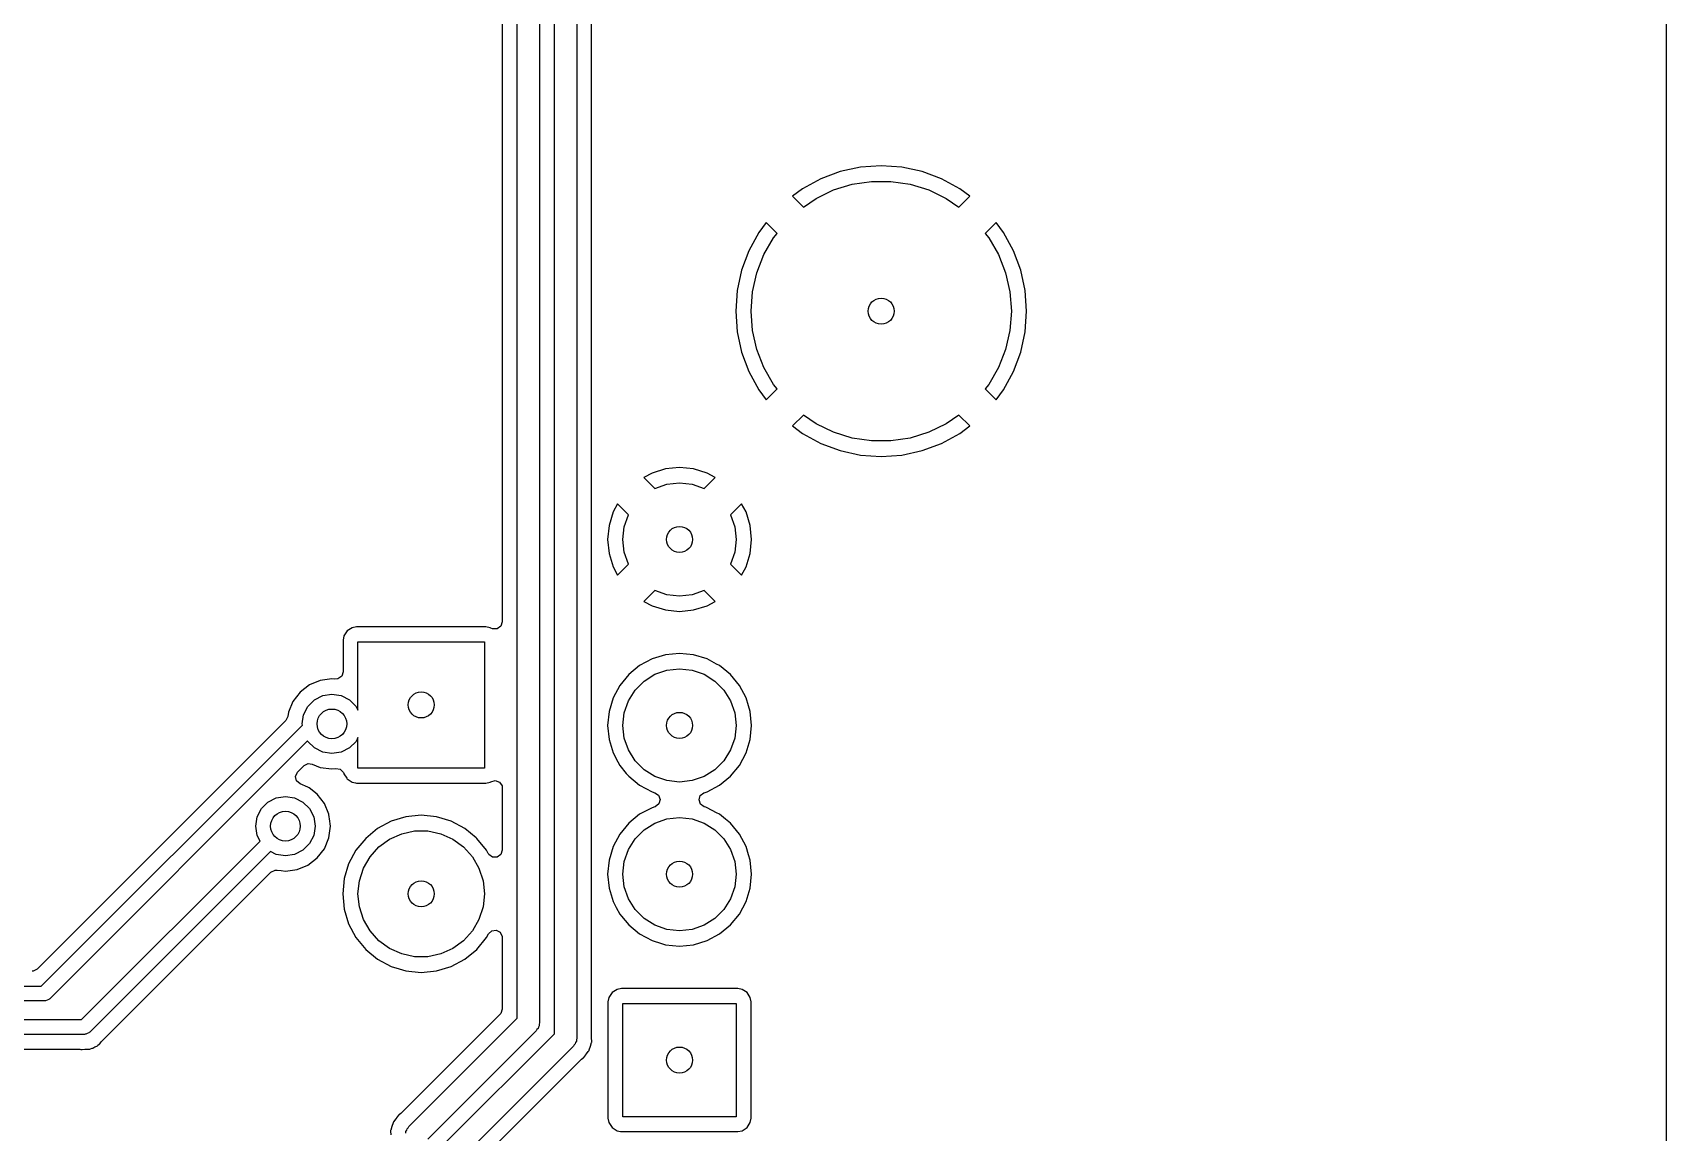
# Model space of a CAD drawing. Extents: x 0.21 to 2.99, y 0.21 to 2.19.
# Drawn here: x 2.125 to 2.99, y 1.024 to 1.606 of the extents above; entities that cross this region are included whole.
import ezdxf

# ---------------------------------------------------------------- set-up
doc = ezdxf.new("R2010")
doc.units = 0
doc.header["$MEASUREMENT"] = 0
doc.layers.add('BLACK', color=7, linetype='CONTINUOUS')

msp = doc.modelspace()

# ---------------------------------------------------------------- linework, layer by layer
at = {"layer": 'BLACK', "linetype": 'CONTINUOUS'}
for p, q in [((2.98959, 2.18429), (2.98959, 0.215709)), ((2.3736, 1.83948), (2.3736, 1.29415)), ((2.3815, 1.08434), (2.3815, 1.83976)), ((2.39331, 1.83732), (2.39331, 1.08189)), ((2.40118, 1.07618), (2.40118, 1.81024)), ((2.41299, 1.80779), (2.41299, 1.07374)), ((2.42089, 1.45866), (2.42089, 1.65276)), ((2.55243, 1.53251), (2.54214, 1.52867)), ((2.56316, 1.53485), (2.55243, 1.53251)), ((2.57411, 1.53563), (2.56316, 1.53485)), ((2.58507, 1.53485), (2.57411, 1.53563)), ((2.5958, 1.53251), (2.58507, 1.53485)), ((2.60609, 1.52867), (2.5958, 1.53251)), ((2.5325, 1.52341), (2.52723, 1.51946)), ((2.54214, 1.52867), (2.5325, 1.52341)), ((2.53967, 1.51833), (2.54894, 1.5228)), ((2.54214, 1.52867), (2.54214, 1.52867)), ((2.54894, 1.5228), (2.55878, 1.52583)), ((2.55878, 1.52583), (2.56897, 1.52737)), ((2.56897, 1.52737), (2.57926, 1.52737)), ((2.57926, 1.52737), (2.58945, 1.52583)), ((2.58945, 1.52583), (2.59929, 1.5228)), ((2.59929, 1.5228), (2.60856, 1.51833)), ((2.61573, 1.52341), (2.60609, 1.52867)), ((2.60609, 1.52867), (2.60609, 1.52867)), ((2.621, 1.51946), (2.61573, 1.52341)), ((2.61573, 1.52341), (2.61573, 1.52341)), ((2.52723, 1.51946), (2.53295, 1.51375)), ((2.53295, 1.51375), (2.53967, 1.51833)), ((2.60856, 1.51833), (2.61528, 1.51375)), ((2.61528, 1.51375), (2.621, 1.51946)), ((2.51331, 1.50555), (2.50936, 1.50027)), ((2.51905, 1.49981), (2.51331, 1.50555)), ((2.63492, 1.50555), (2.62918, 1.49981)), ((2.63886, 1.50027), (2.63492, 1.50555)), ((2.63492, 1.50555), (2.63492, 1.50555)), ((2.50936, 1.50027), (2.5041, 1.49064)), ((2.51204, 1.48856), (2.51719, 1.49747)), ((2.51719, 1.49747), (2.51905, 1.49981)), ((2.62918, 1.49981), (2.63104, 1.49747)), ((2.63104, 1.49747), (2.63619, 1.48856)), ((2.64413, 1.49064), (2.63886, 1.50027)), ((2.63886, 1.50027), (2.63886, 1.50027)), ((2.5041, 1.49064), (2.50026, 1.48035)), ((2.5041, 1.49064), (2.5041, 1.49064)), ((2.50828, 1.47897), (2.51204, 1.48856)), ((2.63619, 1.48856), (2.63995, 1.47897)), ((2.64796, 1.48035), (2.64413, 1.49064)), ((2.64413, 1.49064), (2.64413, 1.49064)), ((2.50026, 1.48035), (2.49793, 1.46961)), ((2.50599, 1.46893), (2.50828, 1.47897)), ((2.63995, 1.47897), (2.64224, 1.46893)), ((2.6503, 1.46961), (2.64796, 1.48035)), ((2.49793, 1.46961), (2.49715, 1.45866)), ((2.50522, 1.45866), (2.50599, 1.46893)), ((2.64224, 1.46893), (2.64301, 1.45866)), ((2.65108, 1.45866), (2.6503, 1.46961)), ((2.42089, 1.3378), (2.42089, 1.45866)), ((2.49715, 1.45866), (2.49793, 1.44771)), ((2.50599, 1.44839), (2.50522, 1.45866)), ((2.64301, 1.45866), (2.64224, 1.44839)), ((2.6503, 1.44771), (2.65108, 1.45866)), ((2.49793, 1.44771), (2.50026, 1.43698)), ((2.50828, 1.43835), (2.50599, 1.44839)), ((2.64224, 1.44839), (2.63995, 1.43835)), ((2.64796, 1.43698), (2.6503, 1.44771)), ((2.50026, 1.43698), (2.5041, 1.42669)), ((2.51204, 1.42877), (2.50828, 1.43835)), ((2.63995, 1.43835), (2.63619, 1.42877)), ((2.64413, 1.42669), (2.64796, 1.43698)), ((2.5041, 1.42669), (2.5041, 1.42669)), ((2.5041, 1.42669), (2.50936, 1.41705)), ((2.51719, 1.41985), (2.51204, 1.42877)), ((2.63619, 1.42877), (2.63104, 1.41985)), ((2.63886, 1.41705), (2.64413, 1.42669)), ((2.64413, 1.42669), (2.64413, 1.42669)), ((2.51905, 1.41752), (2.51719, 1.41985)), ((2.63104, 1.41985), (2.62918, 1.41752)), ((2.50936, 1.41705), (2.50936, 1.41705)), ((2.50936, 1.41705), (2.51331, 1.41178)), ((2.51331, 1.41178), (2.51905, 1.41752)), ((2.62918, 1.41752), (2.63492, 1.41178)), ((2.63492, 1.41178), (2.63886, 1.41705)), ((2.53295, 1.40357), (2.52723, 1.39786)), ((2.53967, 1.39899), (2.53295, 1.40357)), ((2.61528, 1.40357), (2.60856, 1.39899)), ((2.621, 1.39786), (2.61528, 1.40357)), ((2.52723, 1.39786), (2.52723, 1.39786)), ((2.52723, 1.39786), (2.5325, 1.39391)), ((2.5325, 1.39391), (2.5325, 1.39391)), ((2.5325, 1.39391), (2.54214, 1.38865)), ((2.54894, 1.39453), (2.53967, 1.39899)), ((2.55878, 1.39149), (2.54894, 1.39453)), ((2.59929, 1.39453), (2.58945, 1.39149)), ((2.60856, 1.39899), (2.59929, 1.39453)), ((2.60609, 1.38865), (2.61573, 1.39391)), ((2.61573, 1.39391), (2.621, 1.39786)), ((2.54214, 1.38865), (2.54214, 1.38865)), ((2.54214, 1.38865), (2.55243, 1.38481)), ((2.55243, 1.38481), (2.56316, 1.38248)), ((2.56897, 1.38996), (2.55878, 1.39149)), ((2.57926, 1.38996), (2.56897, 1.38996)), ((2.58945, 1.39149), (2.57926, 1.38996)), ((2.58507, 1.38248), (2.5958, 1.38481)), ((2.5958, 1.38481), (2.60609, 1.38865)), ((2.60609, 1.38865), (2.60609, 1.38865)), ((2.46, 1.37512), (2.45286, 1.37296)), ((2.46742, 1.37585), (2.46, 1.37512)), ((2.46, 1.37512), (2.46, 1.37512)), ((2.47485, 1.37512), (2.46742, 1.37585)), ((2.46742, 1.37585), (2.46742, 1.37585)), ((2.48199, 1.37296), (2.47485, 1.37512)), ((2.47485, 1.37512), (2.47485, 1.37512)), ((2.56316, 1.38248), (2.57411, 1.38169)), ((2.57411, 1.38169), (2.58507, 1.38248)), ((2.45286, 1.37296), (2.44851, 1.37063)), ((2.44851, 1.37063), (2.45435, 1.36479)), ((2.4544, 1.36482), (2.46075, 1.36704)), ((2.46075, 1.36704), (2.46742, 1.3678)), ((2.46742, 1.3678), (2.4741, 1.36704)), ((2.4741, 1.36704), (2.48044, 1.36482)), ((2.48049, 1.36479), (2.48634, 1.37063)), ((2.48634, 1.37063), (2.48199, 1.37296)), ((2.48634, 1.37063), (2.48634, 1.37063)), ((2.45435, 1.36479), (2.4544, 1.36482)), ((2.48044, 1.36482), (2.48049, 1.36479)), ((2.43226, 1.35236), (2.4301, 1.34522)), ((2.43459, 1.35671), (2.43226, 1.35236)), ((2.44043, 1.35087), (2.43459, 1.35671)), ((2.43817, 1.34447), (2.44039, 1.35081)), ((2.44039, 1.35081), (2.44043, 1.35087)), ((2.50026, 1.35671), (2.49441, 1.35087)), ((2.49441, 1.35087), (2.49445, 1.35081)), ((2.49445, 1.35081), (2.49667, 1.34447)), ((2.50258, 1.35236), (2.50026, 1.35671)), ((2.50026, 1.35671), (2.50026, 1.35671)), ((2.50475, 1.34522), (2.50258, 1.35236)), ((2.4301, 1.34522), (2.42936, 1.3378)), ((2.4301, 1.34522), (2.4301, 1.34522)), ((2.43742, 1.3378), (2.43817, 1.34447)), ((2.49667, 1.34447), (2.49742, 1.3378)), ((2.50548, 1.3378), (2.50475, 1.34522)), ((2.50475, 1.34522), (2.50475, 1.34522)), ((2.42089, 1.16063), (2.42089, 1.3378)), ((2.42936, 1.3378), (2.42936, 1.3378)), ((2.42936, 1.3378), (2.4301, 1.33037)), ((2.43817, 1.33112), (2.43742, 1.3378)), ((2.49742, 1.3378), (2.49667, 1.33112)), ((2.50475, 1.33037), (2.50548, 1.3378)), ((2.50548, 1.3378), (2.50548, 1.3378)), ((2.4301, 1.33037), (2.4301, 1.33037)), ((2.4301, 1.33037), (2.43226, 1.32323)), ((2.43226, 1.32323), (2.43459, 1.31888)), ((2.43459, 1.31888), (2.44043, 1.32472)), ((2.44039, 1.32478), (2.43817, 1.33112)), ((2.44043, 1.32472), (2.44039, 1.32478)), ((2.49445, 1.32478), (2.49441, 1.32472)), ((2.49441, 1.32472), (2.50026, 1.31888)), ((2.49667, 1.33112), (2.49445, 1.32478)), ((2.50026, 1.31888), (2.50258, 1.32323)), ((2.50258, 1.32323), (2.50475, 1.33037)), ((2.50475, 1.33037), (2.50475, 1.33037)), ((2.50026, 1.31888), (2.50026, 1.31888)), ((2.45435, 1.3108), (2.44851, 1.30496)), ((2.4544, 1.31077), (2.45435, 1.3108)), ((2.46075, 1.30855), (2.4544, 1.31077)), ((2.46742, 1.3078), (2.46075, 1.30855)), ((2.4741, 1.30855), (2.46742, 1.3078)), ((2.48044, 1.31077), (2.4741, 1.30855)), ((2.48049, 1.3108), (2.48044, 1.31077)), ((2.48634, 1.30496), (2.48049, 1.3108)), ((2.44851, 1.30496), (2.45286, 1.30263)), ((2.45286, 1.30263), (2.46, 1.30047)), ((2.46, 1.30047), (2.46, 1.30047)), ((2.46, 1.30047), (2.46742, 1.29974)), ((2.46742, 1.29974), (2.47485, 1.30047)), ((2.46742, 1.29974), (2.46742, 1.29974)), ((2.47485, 1.30047), (2.48199, 1.30264)), ((2.47485, 1.30047), (2.47485, 1.30047)), ((2.48199, 1.30264), (2.48634, 1.30496)), ((2.48634, 1.30496), (2.48634, 1.30496)), ((2.29155, 1.28935), (2.28981, 1.28674)), ((2.29416, 1.2911), (2.29155, 1.28935)), ((2.29155, 1.28935), (2.29155, 1.28935)), ((2.29647, 1.29156), (2.29416, 1.2911)), ((2.29416, 1.2911), (2.29416, 1.2911)), ((2.36495, 1.29156), (2.29647, 1.29156)), ((2.29647, 1.29156), (2.29647, 1.29156)), ((2.29647, 1.29156), (2.29647, 1.29156)), ((2.36725, 1.2911), (2.36495, 1.29156)), ((2.36495, 1.29156), (2.36495, 1.29156)), ((2.36754, 1.29091), (2.36725, 1.2911)), ((2.36725, 1.2911), (2.36725, 1.2911)), ((2.36725, 1.2911), (2.36725, 1.2911)), ((2.36725, 1.2911), (2.36725, 1.2911)), ((2.36725, 1.2911), (2.36725, 1.2911)), ((2.3685, 1.29044), (2.36754, 1.29091)), ((2.37091, 1.29044), (2.3685, 1.29044)), ((2.37286, 1.29186), (2.37091, 1.29044)), ((2.3736, 1.29415), (2.37286, 1.29186)), ((2.28981, 1.28674), (2.28935, 1.28444)), ((2.28935, 1.28444), (2.28935, 1.28444)), ((2.28935, 1.28444), (2.28935, 1.26767)), ((2.28981, 1.28674), (2.28981, 1.28674)), ((2.29724, 1.24737), (2.29724, 1.28366)), ((2.29724, 1.28366), (2.36417, 1.28366)), ((2.36417, 1.28366), (2.36417, 1.21673)), ((2.44627, 1.27103), (2.4405, 1.26629)), ((2.45285, 1.27455), (2.44627, 1.27103)), ((2.44627, 1.27103), (2.44627, 1.27103)), ((2.45999, 1.27672), (2.45285, 1.27455)), ((2.45285, 1.27455), (2.45285, 1.27455)), ((2.46742, 1.27745), (2.45999, 1.27672)), ((2.45999, 1.27672), (2.45999, 1.27672)), ((2.47485, 1.27672), (2.46742, 1.27745)), ((2.46742, 1.27745), (2.46742, 1.27745)), ((2.48199, 1.27455), (2.47485, 1.27672)), ((2.47485, 1.27672), (2.47485, 1.27672)), ((2.48703, 1.27186), (2.48199, 1.27455)), ((2.48199, 1.27455), (2.48199, 1.27455)), ((2.48858, 1.27103), (2.48703, 1.27186)), ((2.49435, 1.26629), (2.48858, 1.27103)), ((2.27729, 1.26319), (2.27154, 1.26081)), ((2.28346, 1.264), (2.27729, 1.26319)), ((2.27729, 1.26319), (2.27729, 1.26319)), ((2.28494, 1.26381), (2.28346, 1.264)), ((2.28346, 1.264), (2.28346, 1.264)), ((2.28666, 1.26397), (2.28494, 1.26381)), ((2.28861, 1.26538), (2.28666, 1.26397)), ((2.28935, 1.26767), (2.28861, 1.26538)), ((2.4405, 1.26629), (2.43576, 1.26052)), ((2.4405, 1.26629), (2.4405, 1.26629)), ((2.44397, 1.25807), (2.44872, 1.26283)), ((2.44872, 1.26283), (2.4544, 1.2664)), ((2.4544, 1.2664), (2.46075, 1.26862)), ((2.46075, 1.26862), (2.46742, 1.26937)), ((2.46742, 1.26937), (2.4741, 1.26862)), ((2.4741, 1.26862), (2.48044, 1.2664)), ((2.48044, 1.2664), (2.48613, 1.26283)), ((2.48613, 1.26283), (2.49088, 1.25807)), ((2.49908, 1.26052), (2.49435, 1.26629)), ((2.2666, 1.25702), (2.26281, 1.25208)), ((2.27154, 1.26081), (2.2666, 1.25702)), ((2.2666, 1.25702), (2.2666, 1.25702)), ((2.27154, 1.26081), (2.27154, 1.26081)), ((2.27421, 1.2529), (2.2786, 1.25513)), ((2.2786, 1.25513), (2.28346, 1.25591)), ((2.28346, 1.25591), (2.28833, 1.25513)), ((2.28833, 1.25513), (2.29272, 1.2529)), ((2.43224, 1.25394), (2.43008, 1.2468)), ((2.43576, 1.26052), (2.43224, 1.25394)), ((2.43224, 1.25394), (2.43224, 1.25394)), ((2.43576, 1.26052), (2.43576, 1.26052)), ((2.44039, 1.25239), (2.44397, 1.25807)), ((2.49088, 1.25807), (2.49445, 1.25239)), ((2.5026, 1.25394), (2.49908, 1.26052)), ((2.50386, 1.2498), (2.5026, 1.25394)), ((2.26043, 1.24633), (2.26015, 1.24416)), ((2.26281, 1.25208), (2.26043, 1.24633)), ((2.26281, 1.25208), (2.26281, 1.25208)), ((2.26772, 1.24016), (2.26849, 1.24502)), ((2.26849, 1.24502), (2.27072, 1.24941)), ((2.27072, 1.24941), (2.27421, 1.2529)), ((2.29272, 1.2529), (2.29621, 1.24941)), ((2.29621, 1.24941), (2.29724, 1.24737)), ((2.43008, 1.2468), (2.42934, 1.23937)), ((2.43008, 1.2468), (2.43008, 1.2468)), ((2.43742, 1.23937), (2.43817, 1.24605)), ((2.43817, 1.24605), (2.44039, 1.25239)), ((2.49445, 1.25239), (2.49667, 1.24605)), ((2.49667, 1.24605), (2.49742, 1.23937)), ((2.50477, 1.2468), (2.50386, 1.2498)), ((2.5055, 1.23937), (2.50477, 1.2468)), ((2.50477, 1.2468), (2.50477, 1.2468)), ((2.25904, 1.24191), (2.12754, 1.11041)), ((2.12967, 1.10138), (2.26782, 1.23952)), ((2.25911, 1.24198), (2.25904, 1.24191)), ((2.26015, 1.24416), (2.25911, 1.24198)), ((2.26782, 1.23952), (2.26772, 1.24016)), ((2.42934, 1.23937), (2.42934, 1.23937)), ((2.42934, 1.23937), (2.43008, 1.23194)), ((2.43817, 1.23269), (2.43742, 1.23937)), ((2.49742, 1.23937), (2.49667, 1.23269)), ((2.50477, 1.23194), (2.5055, 1.23937)), ((2.5055, 1.23937), (2.5055, 1.23937)), ((2.27059, 1.23116), (2.13409, 1.09466)), ((2.27072, 1.2309), (2.27059, 1.23116)), ((2.27421, 1.22742), (2.27072, 1.2309)), ((2.29621, 1.2309), (2.29272, 1.22742)), ((2.29724, 1.23294), (2.29621, 1.2309)), ((2.29724, 1.21673), (2.29724, 1.23294)), ((2.43008, 1.23194), (2.43008, 1.23194)), ((2.43008, 1.23194), (2.43224, 1.2248)), ((2.44039, 1.22635), (2.43817, 1.23269)), ((2.49667, 1.23269), (2.49445, 1.22635)), ((2.5026, 1.2248), (2.50477, 1.23194)), ((2.50477, 1.23194), (2.50477, 1.23194)), ((2.26868, 1.21809), (2.27083, 1.21918)), ((2.27083, 1.21918), (2.27293, 1.21893)), ((2.2786, 1.22518), (2.27421, 1.22742)), ((2.28346, 1.22441), (2.2786, 1.22518)), ((2.28833, 1.22518), (2.28346, 1.22441)), ((2.29272, 1.22742), (2.28833, 1.22518)), ((2.43224, 1.2248), (2.43224, 1.2248)), ((2.43224, 1.2248), (2.43474, 1.22013)), ((2.43474, 1.22013), (2.43576, 1.21822)), ((2.44397, 1.22067), (2.44039, 1.22635)), ((2.44872, 1.21592), (2.44397, 1.22067)), ((2.49088, 1.22067), (2.48613, 1.21592)), ((2.49445, 1.22635), (2.49088, 1.22067)), ((2.49908, 1.21822), (2.5026, 1.2248)), ((2.26423, 1.21231), (2.26515, 1.21454)), ((2.26479, 1.20997), (2.26423, 1.21231)), ((2.26515, 1.21454), (2.26535, 1.21476)), ((2.26535, 1.21476), (2.26868, 1.21809)), ((2.27293, 1.21893), (2.27729, 1.21712)), ((2.27729, 1.21712), (2.28346, 1.21631)), ((2.28346, 1.21631), (2.28551, 1.21658)), ((2.28551, 1.21658), (2.28788, 1.21614)), ((2.28788, 1.21614), (2.28954, 1.21439)), ((2.28954, 1.21439), (2.28969, 1.21394)), ((2.28969, 1.21394), (2.28981, 1.21365)), ((2.28981, 1.21365), (2.29131, 1.21141)), ((2.29131, 1.21141), (2.29155, 1.21104)), ((2.29155, 1.21104), (2.29416, 1.2093)), ((2.36417, 1.21673), (2.29724, 1.21673)), ((2.43576, 1.21822), (2.43576, 1.21822)), ((2.43576, 1.21822), (2.43576, 1.21822)), ((2.43576, 1.21822), (2.43923, 1.21399)), ((2.43923, 1.21399), (2.4405, 1.21245)), ((2.4405, 1.21245), (2.44627, 1.20771)), ((2.4544, 1.21234), (2.44872, 1.21592)), ((2.46075, 1.21012), (2.4544, 1.21234)), ((2.48044, 1.21234), (2.4741, 1.21012)), ((2.48613, 1.21592), (2.48044, 1.21234)), ((2.48858, 1.20771), (2.49435, 1.21245)), ((2.49435, 1.21245), (2.49908, 1.21822)), ((2.25398, 1.20101), (2.25884, 1.20179)), ((2.25884, 1.20179), (2.26371, 1.20101)), ((2.26662, 1.20841), (2.26479, 1.20997)), ((2.27077, 1.20669), (2.26662, 1.20841)), ((2.27134, 1.20625), (2.27077, 1.20669)), ((2.27077, 1.20669), (2.27077, 1.20669)), ((2.27571, 1.2029), (2.27134, 1.20625)), ((2.2795, 1.19796), (2.27571, 1.2029)), ((2.27571, 1.2029), (2.27571, 1.2029)), ((2.27571, 1.2029), (2.27571, 1.2029)), ((2.27571, 1.2029), (2.27571, 1.2029)), ((2.27571, 1.2029), (2.27571, 1.2029)), ((2.29416, 1.2093), (2.29591, 1.20895)), ((2.29591, 1.20895), (2.29647, 1.20884)), ((2.29647, 1.20884), (2.29647, 1.20884)), ((2.29647, 1.20884), (2.29647, 1.20884)), ((2.29647, 1.20884), (2.29647, 1.20884)), ((2.29647, 1.20884), (2.36495, 1.20884)), ((2.36495, 1.20884), (2.36725, 1.2093)), ((2.36495, 1.20884), (2.36495, 1.20884)), ((2.36725, 1.2093), (2.36754, 1.20949)), ((2.36754, 1.20949), (2.36986, 1.21014)), ((2.36986, 1.21014), (2.37212, 1.20931)), ((2.37212, 1.20931), (2.37346, 1.20731)), ((2.37346, 1.20731), (2.3736, 1.20625)), ((2.3736, 1.20625), (2.3736, 1.17324)), ((2.44627, 1.20771), (2.45285, 1.20419)), ((2.45285, 1.20419), (2.45437, 1.20373)), ((2.45437, 1.20373), (2.45437, 1.20373)), ((2.45437, 1.20373), (2.45635, 1.20235)), ((2.45635, 1.20235), (2.45714, 1.20008)), ((2.46742, 1.20937), (2.46075, 1.21012)), ((2.4741, 1.21012), (2.46742, 1.20937)), ((2.47771, 1.19992), (2.4784, 1.20223)), ((2.4784, 1.20223), (2.48033, 1.20368)), ((2.48033, 1.20368), (2.48047, 1.20373)), ((2.48047, 1.20373), (2.48199, 1.20419)), ((2.48199, 1.20419), (2.48858, 1.20771)), ((2.24387, 1.1909), (2.2461, 1.19529)), ((2.2461, 1.19529), (2.24959, 1.19878)), ((2.24959, 1.19878), (2.25398, 1.20101)), ((2.26371, 1.20101), (2.2681, 1.19878)), ((2.2681, 1.19878), (2.27158, 1.19529)), ((2.27158, 1.19529), (2.27382, 1.1909)), ((2.28184, 1.19229), (2.2795, 1.19796)), ((2.2795, 1.19796), (2.2795, 1.19796)), ((2.45285, 1.19581), (2.44627, 1.19229)), ((2.45437, 1.19627), (2.45285, 1.19581)), ((2.45285, 1.19581), (2.45285, 1.19581)), ((2.45452, 1.19632), (2.45437, 1.19627)), ((2.45644, 1.19777), (2.45452, 1.19632)), ((2.45714, 1.20008), (2.45644, 1.19777)), ((2.47849, 1.19765), (2.47771, 1.19992)), ((2.48047, 1.19627), (2.47849, 1.19765)), ((2.48123, 1.19604), (2.48047, 1.19627)), ((2.48199, 1.19581), (2.48123, 1.19604)), ((2.48703, 1.19312), (2.48199, 1.19581)), ((2.48199, 1.19581), (2.48199, 1.19581)), ((2.48858, 1.19229), (2.48703, 1.19312)), ((2.2431, 1.18604), (2.24387, 1.1909)), ((2.24387, 1.18117), (2.2431, 1.18604)), ((2.27382, 1.1909), (2.27459, 1.18604)), ((2.27459, 1.18604), (2.27382, 1.18117)), ((2.28188, 1.19221), (2.28184, 1.19229)), ((2.28235, 1.18859), (2.28188, 1.19221)), ((2.28188, 1.17987), (2.28269, 1.18604)), ((2.28252, 1.18734), (2.28235, 1.18859)), ((2.28269, 1.18604), (2.28252, 1.18734)), ((2.30762, 1.18475), (2.30132, 1.17958)), ((2.3148, 1.18859), (2.30762, 1.18475)), ((2.3226, 1.19096), (2.3148, 1.18859)), ((2.33071, 1.19176), (2.3226, 1.19096)), ((2.3226, 1.19096), (2.3226, 1.19096)), ((2.33882, 1.19096), (2.33071, 1.19176)), ((2.33071, 1.19176), (2.33071, 1.19176)), ((2.34661, 1.18859), (2.33882, 1.19096)), ((2.33882, 1.19096), (2.33882, 1.19096)), ((2.3538, 1.18475), (2.34661, 1.18859)), ((2.35975, 1.17987), (2.3538, 1.18475)), ((2.4405, 1.18755), (2.43576, 1.18178)), ((2.44627, 1.19229), (2.4405, 1.18755)), ((2.4405, 1.18755), (2.4405, 1.18755)), ((2.44627, 1.19229), (2.44627, 1.19229)), ((2.44872, 1.18408), (2.4544, 1.18766)), ((2.4544, 1.18766), (2.46075, 1.18988)), ((2.46075, 1.18988), (2.46742, 1.19063)), ((2.46742, 1.19063), (2.4741, 1.18988)), ((2.4741, 1.18988), (2.48044, 1.18766)), ((2.48044, 1.18766), (2.48613, 1.18408)), ((2.49171, 1.18972), (2.48858, 1.19229)), ((2.48858, 1.19229), (2.48858, 1.19229)), ((2.48858, 1.19229), (2.48858, 1.19229)), ((2.49435, 1.18755), (2.49171, 1.18972)), ((2.49908, 1.18178), (2.49435, 1.18755)), ((2.1509, 1.08366), (2.2454, 1.17816)), ((2.2454, 1.17816), (2.24387, 1.18117)), ((2.27158, 1.17678), (2.2681, 1.1733)), ((2.27382, 1.18117), (2.27158, 1.17678)), ((2.2795, 1.17411), (2.28188, 1.17987)), ((2.30132, 1.17958), (2.29615, 1.17329)), ((2.30132, 1.17958), (2.30132, 1.17958)), ((2.30832, 1.17507), (2.31398, 1.17918)), ((2.31398, 1.17918), (2.32037, 1.18202)), ((2.32037, 1.18202), (2.32721, 1.18348)), ((2.32721, 1.18348), (2.33421, 1.18348)), ((2.33421, 1.18348), (2.34105, 1.18202)), ((2.34105, 1.18202), (2.34744, 1.17918)), ((2.34744, 1.17918), (2.3531, 1.17507)), ((2.36009, 1.17958), (2.35975, 1.17987)), ((2.3601, 1.17958), (2.36009, 1.17958)), ((2.36524, 1.17331), (2.3601, 1.17958)), ((2.43576, 1.18178), (2.43224, 1.1752)), ((2.43576, 1.18178), (2.43576, 1.18178)), ((2.44039, 1.17365), (2.44397, 1.17933)), ((2.44397, 1.17933), (2.44872, 1.18408)), ((2.48613, 1.18408), (2.49088, 1.17933)), ((2.49088, 1.17933), (2.49445, 1.17365)), ((2.5026, 1.1752), (2.49908, 1.18178)), ((2.25097, 1.17259), (2.15532, 1.07694)), ((2.25398, 1.17106), (2.25097, 1.17259)), ((2.25884, 1.17029), (2.25398, 1.17106)), ((2.26371, 1.17106), (2.25884, 1.17029)), ((2.2681, 1.1733), (2.26371, 1.17106)), ((2.27077, 1.16539), (2.27571, 1.16918)), ((2.27571, 1.16918), (2.2795, 1.17411)), ((2.29615, 1.17329), (2.29231, 1.1661)), ((2.30014, 1.16381), (2.30364, 1.16987)), ((2.30364, 1.16987), (2.30832, 1.17507)), ((2.3531, 1.17507), (2.35778, 1.16987)), ((2.35778, 1.16987), (2.36128, 1.16381)), ((2.36526, 1.17329), (2.36524, 1.17331)), ((2.36622, 1.17149), (2.36526, 1.17329)), ((2.36627, 1.17141), (2.36622, 1.17149)), ((2.36655, 1.17095), (2.36627, 1.17141)), ((2.3685, 1.16954), (2.36655, 1.17095)), ((2.37091, 1.16954), (2.3685, 1.16954)), ((2.37286, 1.17095), (2.37091, 1.16954)), ((2.3736, 1.17324), (2.37286, 1.17095)), ((2.43008, 1.16806), (2.42934, 1.16063)), ((2.43224, 1.1752), (2.43008, 1.16806)), ((2.43008, 1.16806), (2.43008, 1.16806)), ((2.43224, 1.1752), (2.43224, 1.1752)), ((2.43742, 1.16063), (2.43817, 1.16731)), ((2.43817, 1.16731), (2.44039, 1.17365)), ((2.49445, 1.17365), (2.49667, 1.16731)), ((2.49667, 1.16731), (2.49742, 1.16063)), ((2.5039, 1.17092), (2.5026, 1.1752)), ((2.50477, 1.16806), (2.5039, 1.17092)), ((2.5055, 1.16063), (2.50477, 1.16806)), ((2.50477, 1.16806), (2.50477, 1.16806)), ((2.20639, 1.11685), (2.2512, 1.16166)), ((2.2512, 1.16166), (2.25334, 1.16275)), ((2.25334, 1.16275), (2.25446, 1.16277)), ((2.25446, 1.16277), (2.25663, 1.16248)), ((2.25663, 1.16248), (2.25884, 1.16219)), ((2.25884, 1.16219), (2.26008, 1.16235)), ((2.25884, 1.16219), (2.25884, 1.16219)), ((2.25884, 1.16219), (2.25884, 1.16219)), ((2.26008, 1.16235), (2.26502, 1.163)), ((2.26502, 1.163), (2.27077, 1.16539)), ((2.29231, 1.1661), (2.28995, 1.1583)), ((2.29798, 1.15715), (2.30014, 1.16381)), ((2.36128, 1.16381), (2.36344, 1.15715)), ((2.42089, 1.07402), (2.42089, 1.16063)), ((2.42934, 1.16063), (2.42934, 1.16063)), ((2.42934, 1.16063), (2.43008, 1.1532)), ((2.43817, 1.15395), (2.43742, 1.16063)), ((2.49742, 1.16063), (2.49667, 1.15395)), ((2.50477, 1.1532), (2.5055, 1.16063)), ((2.5055, 1.16063), (2.5055, 1.16063)), ((2.28995, 1.1583), (2.28915, 1.1502)), ((2.28915, 1.1502), (2.28915, 1.1502)), ((2.28915, 1.1502), (2.28995, 1.14209)), ((2.28995, 1.1583), (2.28995, 1.1583)), ((2.29724, 1.1502), (2.29798, 1.15715)), ((2.29798, 1.14324), (2.29724, 1.1502)), ((2.36344, 1.15715), (2.36417, 1.1502)), ((2.36417, 1.1502), (2.36344, 1.14324)), ((2.43008, 1.1532), (2.43008, 1.1532)), ((2.43008, 1.1532), (2.43224, 1.14606)), ((2.44039, 1.14761), (2.43817, 1.15395)), ((2.49667, 1.15395), (2.49445, 1.14761)), ((2.5026, 1.14606), (2.50477, 1.1532)), ((2.50477, 1.1532), (2.50477, 1.1532)), ((2.28995, 1.14209), (2.28995, 1.14209)), ((2.28995, 1.14209), (2.29231, 1.13429)), ((2.30014, 1.13659), (2.29798, 1.14324)), ((2.36344, 1.14324), (2.36128, 1.13659)), ((2.43224, 1.14606), (2.43224, 1.14606)), ((2.43224, 1.14606), (2.43386, 1.14303)), ((2.43386, 1.14303), (2.43576, 1.13948)), ((2.44397, 1.14193), (2.44039, 1.14761)), ((2.44872, 1.13718), (2.44397, 1.14193)), ((2.49088, 1.14193), (2.48613, 1.13718)), ((2.49445, 1.14761), (2.49088, 1.14193)), ((2.49908, 1.13948), (2.5026, 1.14606)), ((2.29231, 1.13429), (2.29615, 1.12711)), ((2.30364, 1.13053), (2.30014, 1.13659)), ((2.36128, 1.13659), (2.35778, 1.13053)), ((2.43576, 1.13948), (2.43576, 1.13948)), ((2.43576, 1.13948), (2.43576, 1.13948)), ((2.43576, 1.13948), (2.43663, 1.13842)), ((2.43663, 1.13842), (2.4405, 1.13371)), ((2.4405, 1.13371), (2.44627, 1.12897)), ((2.4544, 1.1336), (2.44872, 1.13718)), ((2.46075, 1.13138), (2.4544, 1.1336)), ((2.48044, 1.1336), (2.4741, 1.13138)), ((2.48613, 1.13718), (2.48044, 1.1336)), ((2.48858, 1.12897), (2.49435, 1.13371)), ((2.49435, 1.13371), (2.49908, 1.13948)), ((2.29615, 1.12711), (2.30132, 1.12081)), ((2.30832, 1.12533), (2.30364, 1.13053)), ((2.31398, 1.12122), (2.30832, 1.12533)), ((2.3531, 1.12533), (2.34744, 1.12122)), ((2.35778, 1.13053), (2.3531, 1.12533)), ((2.36009, 1.12081), (2.36526, 1.12711)), ((2.36526, 1.12711), (2.36627, 1.12899)), ((2.36627, 1.12899), (2.368, 1.13066)), ((2.368, 1.13066), (2.37039, 1.13099)), ((2.37039, 1.13099), (2.37251, 1.12985)), ((2.37251, 1.12985), (2.37357, 1.12768)), ((2.37357, 1.12768), (2.3736, 1.12715)), ((2.3736, 1.12715), (2.3736, 1.08922)), ((2.44627, 1.12897), (2.45285, 1.12545)), ((2.45285, 1.12545), (2.45783, 1.12394)), ((2.45783, 1.12394), (2.45999, 1.12328)), ((2.46742, 1.13063), (2.46075, 1.13138)), ((2.4741, 1.13138), (2.46742, 1.13063)), ((2.47485, 1.12328), (2.48199, 1.12545)), ((2.48199, 1.12545), (2.48858, 1.12897)), ((2.16157, 1.07204), (2.20639, 1.11685)), ((2.30132, 1.12081), (2.30132, 1.12081)), ((2.30132, 1.12081), (2.30132, 1.12081)), ((2.30132, 1.12081), (2.30762, 1.11564)), ((2.30762, 1.11564), (2.30762, 1.11564)), ((2.30762, 1.11564), (2.30762, 1.11564)), ((2.30762, 1.11564), (2.3148, 1.1118)), ((2.32037, 1.11837), (2.31398, 1.12122)), ((2.32721, 1.11692), (2.32037, 1.11837)), ((2.33421, 1.11692), (2.32721, 1.11692)), ((2.34105, 1.11837), (2.33421, 1.11692)), ((2.34744, 1.12122), (2.34105, 1.11837)), ((2.34661, 1.1118), (2.3538, 1.11564)), ((2.3538, 1.11564), (2.36009, 1.12081)), ((2.45999, 1.12328), (2.45999, 1.12328)), ((2.45999, 1.12328), (2.46742, 1.12255)), ((2.46742, 1.12255), (2.47485, 1.12328)), ((2.46742, 1.12255), (2.46742, 1.12255)), ((2.46742, 1.12255), (2.46742, 1.12255)), ((2.47485, 1.12328), (2.47485, 1.12328)), ((2.47485, 1.12328), (2.47485, 1.12328)), ((2.1254, 1.10932), (2.12479, 1.10927)), ((2.12754, 1.11041), (2.1254, 1.10932)), ((2.3148, 1.1118), (2.31904, 1.11052)), ((2.31904, 1.11052), (2.3226, 1.10944)), ((2.3226, 1.10944), (2.3226, 1.10944)), ((2.3226, 1.10944), (2.33071, 1.10864)), ((2.33071, 1.10864), (2.33882, 1.10944)), ((2.33071, 1.10864), (2.33071, 1.10864)), ((2.33071, 1.10864), (2.33071, 1.10864)), ((2.33882, 1.10944), (2.34661, 1.1118)), ((2.33882, 1.10944), (2.33882, 1.10944)), ((1.43508, 1.10138), (2.12967, 1.10138)), ((2.43434, 1.09964), (2.43173, 1.0979)), ((2.43664, 1.1001), (2.43434, 1.09964)), ((2.43434, 1.09964), (2.43434, 1.09964)), ((2.4982, 1.1001), (2.43664, 1.1001)), ((2.43664, 1.1001), (2.43664, 1.1001)), ((2.43664, 1.1001), (2.43664, 1.1001)), ((2.5005, 1.09964), (2.4982, 1.1001)), ((2.4982, 1.1001), (2.4982, 1.1001)), ((2.50311, 1.0979), (2.5005, 1.09964)), ((2.5005, 1.09964), (2.5005, 1.09964)), ((2.5005, 1.09964), (2.5005, 1.09964)), ((2.5005, 1.09964), (2.5005, 1.09964)), ((2.1313, 1.0935), (1.43728, 1.0935)), ((2.1316, 1.0936), (2.1313, 1.0935)), ((2.13192, 1.09355), (2.1316, 1.0936)), ((2.13274, 1.09397), (2.13192, 1.09355)), ((2.13362, 1.09426), (2.13274, 1.09397)), ((2.1338, 1.09451), (2.13362, 1.09426)), ((2.13409, 1.09466), (2.1338, 1.09451)), ((2.42999, 1.09528), (2.42953, 1.09298)), ((2.42953, 1.09298), (2.42953, 1.09298)), ((2.42953, 1.09298), (2.42953, 1.03143)), ((2.43173, 1.0979), (2.42999, 1.09528)), ((2.42999, 1.09528), (2.42999, 1.09528)), ((2.43173, 1.0979), (2.43173, 1.0979)), ((2.43742, 1.0322), (2.43742, 1.0922)), ((2.43742, 1.0922), (2.49742, 1.0922)), ((2.49742, 1.0922), (2.49742, 1.0322)), ((2.50486, 1.09528), (2.50311, 1.0979)), ((2.50311, 1.0979), (2.50311, 1.0979)), ((2.50531, 1.09298), (2.50486, 1.09528)), ((2.50531, 1.03143), (2.50531, 1.09298)), ((1.46307, 1.08366), (2.1509, 1.08366)), ((2.37246, 1.08646), (2.31989, 1.03389)), ((2.32417, 1.02701), (2.3815, 1.08434)), ((2.37286, 1.08693), (2.37246, 1.08646)), ((2.3736, 1.08922), (2.37286, 1.08693)), ((2.39331, 1.08189), (2.39311, 1.08114)), ((2.39311, 1.08114), (2.39311, 1.08036)), ((2.15253, 1.07579), (1.46771, 1.07579)), ((2.15283, 1.07589), (2.15253, 1.07579)), ((2.15315, 1.07584), (2.15283, 1.07589)), ((2.15397, 1.07625), (2.15315, 1.07584)), ((2.15485, 1.07654), (2.15397, 1.07625)), ((2.15503, 1.0768), (2.15485, 1.07654)), ((2.15532, 1.07694), (2.15503, 1.0768)), ((2.1614, 1.07183), (2.16157, 1.07204)), ((2.39158, 1.07771), (2.33425, 1.02039)), ((2.34386, 1.01886), (2.40118, 1.07618)), ((2.39197, 1.07839), (2.39158, 1.07771)), ((2.39252, 1.07894), (2.39197, 1.07839)), ((2.39272, 1.07969), (2.39252, 1.07894)), ((2.39311, 1.08036), (2.39272, 1.07969)), ((2.41279, 1.07221), (2.4124, 1.07153)), ((2.41299, 1.07374), (2.41279, 1.07299)), ((2.41279, 1.07299), (2.41279, 1.07221)), ((2.42097, 1.07201), (2.42089, 1.07402)), ((2.42093, 1.07172), (2.42097, 1.07201)), ((1.48025, 1.06789), (2.14997, 1.06789)), ((2.14997, 1.06789), (2.1505, 1.06781)), ((2.1505, 1.06781), (2.15051, 1.06785)), ((2.15051, 1.06785), (2.15087, 1.0678)), ((2.15087, 1.0678), (2.15121, 1.06782)), ((2.15087, 1.0678), (2.15087, 1.0678)), ((2.15087, 1.0678), (2.15087, 1.0678)), ((2.15087, 1.0678), (2.15087, 1.0678)), ((2.15121, 1.06782), (2.15276, 1.06789)), ((2.15276, 1.06789), (2.15285, 1.06789)), ((2.15285, 1.06789), (2.15363, 1.06789)), ((2.15363, 1.06789), (2.15376, 1.06792)), ((2.15363, 1.06789), (2.15363, 1.06789)), ((2.15376, 1.06792), (2.15403, 1.06795)), ((2.15403, 1.06795), (2.15529, 1.06801)), ((2.15529, 1.06801), (2.15564, 1.06816)), ((2.15564, 1.06816), (2.1565, 1.06843)), ((2.1565, 1.06843), (2.15688, 1.0685)), ((2.15688, 1.0685), (2.15795, 1.06916)), ((2.15795, 1.06916), (2.15818, 1.06929)), ((2.15818, 1.06929), (2.15933, 1.0698)), ((2.15933, 1.0698), (2.15961, 1.07007)), ((2.15961, 1.07007), (2.16031, 1.07063)), ((2.16031, 1.07063), (2.16064, 1.07083)), ((2.16064, 1.07083), (2.1614, 1.07183)), ((2.41126, 1.06956), (2.35394, 1.01223)), ((2.41165, 1.07023), (2.41126, 1.06956)), ((2.4122, 1.07078), (2.41165, 1.07023)), ((2.4124, 1.07153), (2.4122, 1.07078)), ((2.41617, 1.06319), (2.41656, 1.06344)), ((2.41656, 1.06344), (2.41738, 1.06449)), ((2.41738, 1.06449), (2.41753, 1.06467)), ((2.41753, 1.06467), (2.41765, 1.06479)), ((2.41765, 1.06479), (2.41815, 1.06549)), ((2.41765, 1.06479), (2.41765, 1.06479)), ((2.41815, 1.06549), (2.41912, 1.06672)), ((2.41912, 1.06672), (2.41939, 1.06708)), ((2.41939, 1.06708), (2.41953, 1.06733)), ((2.41939, 1.06708), (2.41939, 1.06708)), ((2.41953, 1.06733), (2.41966, 1.06759)), ((2.41966, 1.06759), (2.42023, 1.06952)), ((2.41966, 1.06759), (2.41966, 1.06759)), ((2.41966, 1.06759), (2.41966, 1.06759)), ((2.42023, 1.06952), (2.42089, 1.07143)), ((2.42089, 1.07143), (2.42093, 1.07172)), ((2.42089, 1.07143), (2.42089, 1.07143)), ((2.38429, 1.03143), (2.41555, 1.06268)), ((2.41555, 1.06268), (2.41617, 1.06319)), ((2.31578, 1.02898), (2.3152, 1.02705)), ((2.3159, 1.02924), (2.31578, 1.02898)), ((2.31604, 1.02949), (2.3159, 1.02924)), ((2.31728, 1.03109), (2.31604, 1.02949)), ((2.31778, 1.03178), (2.31728, 1.03109)), ((2.3179, 1.0319), (2.31778, 1.03178)), ((2.31806, 1.03208), (2.3179, 1.0319)), ((2.31887, 1.03313), (2.31806, 1.03208)), ((2.31926, 1.03338), (2.31887, 1.03313)), ((2.31887, 1.03313), (2.31887, 1.03313)), ((2.31989, 1.03389), (2.31926, 1.03338)), ((2.36297, 1.01011), (2.38429, 1.03143)), ((2.42953, 1.03143), (2.42997, 1.02922)), ((2.42953, 1.03143), (2.42953, 1.03143)), ((2.42997, 1.02922), (2.42999, 1.02912)), ((2.42999, 1.02912), (2.43173, 1.02651)), ((2.49742, 1.0322), (2.43742, 1.0322)), ((2.50311, 1.02651), (2.50486, 1.02912)), ((2.50486, 1.02912), (2.50531, 1.03143)), ((2.3145, 1.02485), (2.31446, 1.02457)), ((2.31446, 1.02457), (2.31455, 1.02255)), ((2.31455, 1.02514), (2.3145, 1.02485)), ((2.3152, 1.02705), (2.31455, 1.02514)), ((2.32264, 1.02436), (2.32303, 1.02504)), ((2.32264, 1.02359), (2.32264, 1.02436)), ((2.32303, 1.02504), (2.32323, 1.02579)), ((2.32323, 1.02579), (2.32378, 1.02634)), ((2.32378, 1.02634), (2.32417, 1.02701)), ((2.43173, 1.02651), (2.43434, 1.02477)), ((2.43434, 1.02477), (2.43609, 1.02442)), ((2.43609, 1.02442), (2.43664, 1.02431)), ((2.43664, 1.02431), (2.43664, 1.02431)), ((2.43664, 1.02431), (2.43664, 1.02431)), ((2.43664, 1.02431), (2.43664, 1.02431)), ((2.43664, 1.02431), (2.4982, 1.02431)), ((2.4982, 1.02431), (2.5005, 1.02477)), ((2.4982, 1.02431), (2.4982, 1.02431)), ((2.5005, 1.02477), (2.50311, 1.02651))]:
    msp.add_line(p, q, dxfattribs=at)
at = {"layer": 'BLACK'}
for centre, radius in [((2.57411, 1.45866), 0.00689), ((2.46742, 1.3378), 0.00689), ((2.33071, 1.2502), 0.00689), ((2.28346, 1.24016), 0.007874), ((2.46742, 1.23937), 0.00689), ((2.25884, 1.18604), 0.007874), ((2.46742, 1.16063), 0.00689), ((2.33071, 1.1502), 0.00689), ((2.46742, 1.0622), 0.00689)]:
    msp.add_circle(centre, radius, dxfattribs=at)

doc.saveas('drawing.dxf')
